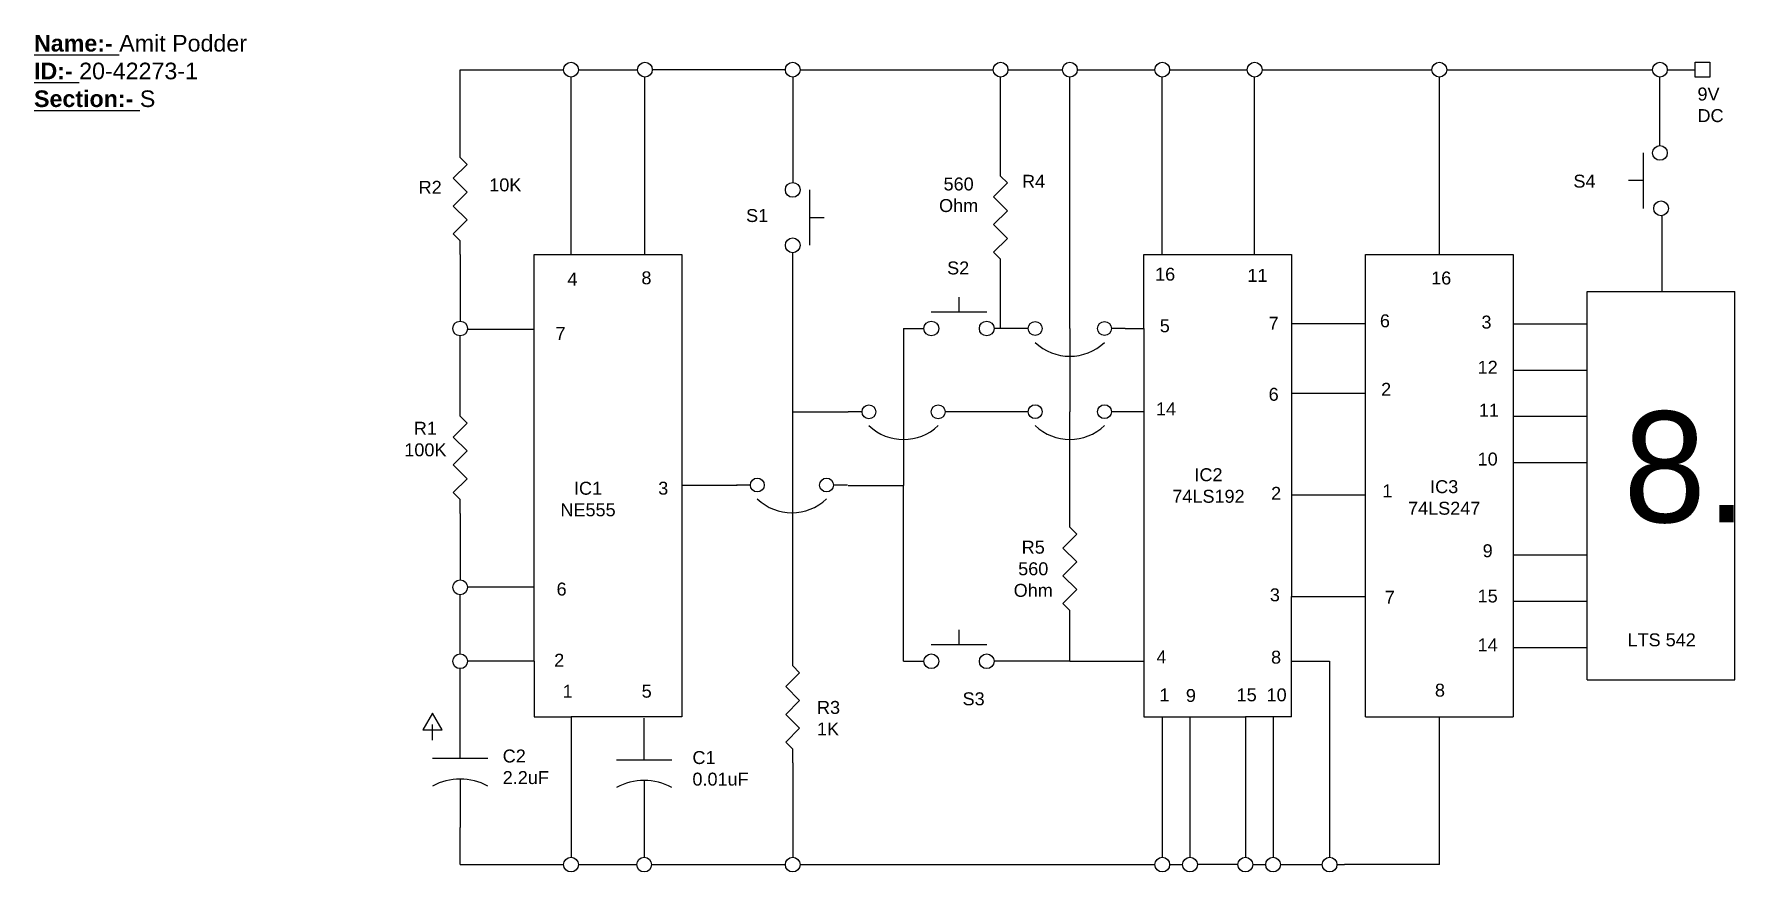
# Model space of a CAD drawing. Header units: inches. Extents: x 359.1 to 451.2, y 2572.2 to 2617.5.
import ezdxf

# ---------------------------------------------------------------- set-up
doc = ezdxf.new("R2010")
doc.units = ezdxf.units.IN
doc.header["$MEASUREMENT"] = 0

# ---------------------------------------------------------------- blocks, each defined once
blk = doc.blocks.new('Resistor')
at = {"color": 7}
blk.add_lwpolyline([(0, 0), (0.05, 0), (0.075, 0.025), (0.125, -0.025), (0.175, 0.025), (0.225, -0.025), (0.275, 0.025), (0.325, -0.025), (0.35, 0), (0.4, 0)], dxfattribs=at)
blk = doc.blocks.new('Circuit Breaker')
at = {"color": 7}
for p, q in [((0, 0), (0.049999, 0)), ((0.349999, 0), (0.399999, 0))]:
    blk.add_line(p, q, dxfattribs=at)
for centre in [(0.074999, 0), (0.324999, 0)]:
    blk.add_circle(centre, 0.025, dxfattribs=at)
blk.add_arc((0.199999, -0.081249), 0.18125, 46.39717, 133.6028, dxfattribs=at)
blk = doc.blocks.new('Capacitor')
at = {"color": 7}
for p, q in [((0.15, -0.1), (0.15, 0.1)), ((0.15, 0), (0, 0)), ((0.225, 0), (0.4, 0))]:
    blk.add_line(p, q, dxfattribs=at)
blk.add_arc((0.4375, 0), 0.2125, 151.9275, 208.0725, dxfattribs=at)
blk = doc.blocks.new('A$C23F51CEC')
blk.add_circle((0.4, 0.4), 0.4)

msp = doc.modelspace()

# ---------------------------------------------------------------- linework, layer by layer
for p, q in [((449.02, 2615.571), (449.02, 2615.971)), ((449.02, 2615.971), (449.82, 2615.971)), ((449.82, 2615.971), (449.82, 2615.171)), ((382.183, 2611.571), (382.183, 2615.571)), ((382.183, 2615.571), (387.783, 2615.571)), ((388.183, 2605.571), (388.183, 2615.171)), ((388.583, 2615.571), (391.783, 2615.571)), ((392.183, 2605.571), (392.183, 2615.171)), ((399.783, 2615.571), (392.583, 2615.571)), ((400.183, 2615.171), (400.183, 2609.471)), ((400.583, 2615.571), (411.033, 2615.571)), ((411.433, 2610.571), (411.433, 2615.171)), ((411.833, 2615.571), (414.783, 2615.571)), ((415.183, 2601.571), (415.183, 2615.171)), ((415.583, 2615.571), (419.783, 2615.571)), ((420.183, 2605.571), (420.183, 2615.171)), ((420.183, 2615.171), (420.183, 2615.171)), ((420.583, 2615.571), (424.783, 2615.571)), ((425.183, 2605.571), (425.183, 2615.171)), ((425.583, 2615.571), (434.783, 2615.571)), ((435.183, 2605.571), (435.183, 2615.171)), ((435.583, 2615.571), (446.72, 2615.571)), ((447.12, 2611.471), (447.12, 2615.171)), ((447.52, 2615.571), (449.02, 2615.571)), ((449.02, 2615.171), (449.02, 2615.571)), ((449.82, 2615.171), (449.02, 2615.171)), ((446.22, 2611.071), (446.22, 2609.571)), ((446.22, 2609.571), (445.42, 2609.571)), ((446.22, 2609.571), (446.22, 2608.071)), ((401.083, 2609.071), (401.083, 2607.571)), ((401.083, 2607.571), (401.883, 2607.571)), ((401.083, 2607.571), (401.083, 2606.071)), ((447.245, 2603.571), (447.245, 2607.671)), ((382.183, 2605.571), (382.183, 2601.971)), ((386.183, 2601.571), (386.183, 2605.571)), ((386.183, 2605.571), (388.183, 2605.571)), ((388.183, 2605.571), (392.183, 2605.571)), ((392.183, 2605.571), (394.183, 2605.571)), ((394.183, 2605.571), (394.183, 2593.071)), ((400.183, 2597.071), (400.183, 2605.671)), ((419.183, 2601.571), (419.183, 2605.571)), ((419.183, 2605.571), (420.183, 2605.571)), ((420.183, 2605.571), (425.183, 2605.571)), ((425.183, 2605.571), (427.183, 2605.571)), ((427.183, 2605.571), (427.183, 2603.571)), ((431.183, 2580.571), (431.183, 2605.571)), ((431.183, 2605.571), (435.183, 2605.571)), ((435.183, 2605.571), (439.183, 2605.571)), ((439.183, 2605.571), (439.183, 2601.821)), ((411.433, 2601.571), (411.433, 2604.571)), ((409.183, 2602.471), (409.183, 2603.271)), ((427.183, 2603.571), (427.183, 2598.071)), ((443.183, 2601.821), (443.183, 2603.571)), ((443.183, 2603.571), (447.183, 2603.571)), ((447.183, 2603.571), (451.183, 2603.571)), ((451.183, 2582.571), (451.183, 2603.571)), ((407.683, 2602.471), (409.183, 2602.471)), ((409.183, 2602.471), (410.683, 2602.471)), ((431.183, 2601.821), (427.183, 2601.821)), ((439.183, 2601.821), (439.183, 2599.321)), ((439.183, 2601.821), (443.183, 2601.821)), ((443.183, 2582.571), (443.183, 2601.821)), ((382.183, 2597.571), (382.183, 2601.171)), ((386.183, 2601.509), (382.583, 2601.509)), ((386.183, 2592.571), (386.183, 2601.571)), ((406.183, 2601.571), (406.183, 2593.071)), ((406.183, 2601.571), (407.283, 2601.571)), ((411.433, 2601.571), (411.083, 2601.571)), ((412.183, 2601.571), (411.433, 2601.571)), ((415.183, 2601.571), (415.183, 2597.071)), ((418.183, 2601.571), (419.183, 2601.571)), ((419.183, 2601.571), (419.183, 2597.071)), ((439.183, 2599.321), (439.183, 2596.821)), ((439.183, 2599.321), (443.183, 2599.321)), ((427.183, 2598.071), (427.183, 2592.571)), ((427.183, 2598.071), (431.183, 2598.071)), ((400.183, 2593.071), (400.183, 2597.071)), ((400.183, 2597.071), (403.183, 2597.071)), ((412.183, 2597.071), (409.183, 2597.067)), ((415.183, 2591.571), (415.183, 2597.071)), ((419.183, 2597.071), (418.183, 2597.071)), ((419.183, 2597.071), (419.183, 2583.571)), ((439.183, 2596.821), (439.183, 2594.321)), ((439.183, 2596.821), (443.183, 2596.821)), ((439.183, 2594.321), (439.183, 2591.821)), ((439.183, 2594.321), (443.183, 2594.321)), ((386.183, 2587.571), (386.183, 2592.571)), ((394.183, 2593.071), (394.183, 2580.571)), ((397.183, 2593.071), (394.183, 2593.071)), ((400.183, 2584.071), (400.183, 2593.071)), ((403.183, 2593.071), (406.183, 2593.071)), ((406.183, 2583.571), (406.183, 2593.071)), ((427.183, 2592.571), (427.183, 2587.071)), ((427.183, 2592.571), (431.183, 2592.571)), ((439.183, 2591.821), (439.183, 2589.321)), ((382.183, 2591.571), (382.183, 2587.971)), ((439.183, 2589.321), (439.183, 2586.821)), ((439.183, 2589.321), (443.183, 2589.321)), ((382.183, 2583.971), (382.183, 2587.171)), ((386.183, 2587.571), (382.583, 2587.571)), ((386.183, 2583.571), (386.183, 2587.571)), ((427.183, 2582.571), (427.183, 2587.071)), ((427.183, 2587.071), (431.183, 2587.071)), ((439.183, 2586.821), (439.183, 2584.321)), ((439.183, 2586.821), (443.183, 2586.821)), ((409.183, 2584.471), (409.183, 2585.271)), ((415.183, 2583.571), (415.183, 2585.571)), ((407.683, 2584.471), (409.183, 2584.471)), ((409.183, 2584.471), (410.683, 2584.471)), ((439.183, 2584.321), (443.183, 2584.321)), ((439.183, 2584.321), (439.183, 2580.571)), ((386.183, 2583.571), (382.583, 2583.571)), ((386.183, 2583.571), (386.183, 2580.571)), ((406.183, 2583.571), (407.283, 2583.571)), ((415.183, 2583.571), (411.083, 2583.571)), ((415.183, 2583.571), (419.183, 2583.571)), ((419.183, 2583.571), (419.183, 2580.571)), ((427.183, 2583.571), (429.24, 2583.571)), ((429.24, 2583.571), (429.24, 2572.971)), ((382.183, 2580.571), (382.183, 2583.171)), ((427.183, 2580.571), (427.183, 2582.571)), ((443.183, 2582.571), (451.183, 2582.571)), ((380.683, 2579.309), (380.683, 2580.155)), ((386.183, 2580.571), (388.183, 2580.571)), ((392.183, 2580.571), (388.183, 2580.571)), ((388.183, 2580.571), (388.183, 2572.971)), ((394.183, 2580.571), (392.183, 2580.571)), ((419.183, 2580.571), (420.183, 2580.571)), ((420.183, 2580.571), (421.683, 2580.571)), ((420.183, 2580.571), (420.183, 2572.971)), ((421.683, 2580.571), (424.683, 2580.571)), ((421.683, 2580.571), (421.683, 2572.971)), ((426.183, 2580.571), (424.683, 2580.571)), ((424.683, 2580.571), (424.683, 2572.971)), ((427.183, 2580.571), (426.183, 2580.571)), ((426.183, 2580.571), (426.183, 2572.971)), ((431.183, 2580.571), (435.183, 2580.571)), ((435.183, 2580.571), (439.183, 2580.571)), ((435.183, 2572.571), (435.183, 2580.571)), ((400.183, 2578.071), (400.183, 2572.971)), ((382.183, 2572.571), (382.183, 2574.571)), ((392.142, 2574.493), (392.142, 2572.971)), ((382.183, 2572.571), (382.183, 2572.571)), ((382.183, 2572.571), (387.783, 2572.571)), ((388.583, 2572.571), (391.742, 2572.571)), ((392.542, 2572.571), (399.783, 2572.571)), ((400.583, 2572.571), (419.783, 2572.571)), ((420.583, 2572.571), (421.283, 2572.571)), ((424.283, 2572.571), (422.083, 2572.571)), ((425.083, 2572.571), (425.783, 2572.571)), ((426.583, 2572.571), (428.84, 2572.571)), ((429.64, 2572.571), (430.04, 2572.571)), ((435.183, 2572.571), (430.04, 2572.571))]:
    msp.add_line(p, q)
msp.add_lwpolyline([(380.683, 2580.755), (380.163, 2579.855), (381.202, 2579.855)], close=True)
for centre in [(388.183, 2615.571), (392.183, 2615.571), (400.183, 2615.571), (411.433, 2615.571), (415.183, 2615.571), (420.183, 2615.571), (425.183, 2615.571), (435.183, 2615.571), (447.12, 2615.571), (447.12, 2611.071), (400.183, 2609.071), (447.183, 2608.071), (400.183, 2606.071), (382.183, 2601.571), (407.683, 2601.571), (410.683, 2601.571), (382.183, 2587.571), (382.183, 2583.571), (407.683, 2583.571), (410.683, 2583.571), (388.183, 2572.571), (392.142, 2572.571), (420.183, 2572.571), (421.683, 2572.571), (424.683, 2572.571), (426.183, 2572.571), (429.24, 2572.571)]:
    msp.add_circle(centre, 0.4)

# ---------------------------------------------------------------- block references
at = {"xscale": 15, "yscale": 15, "zscale": 15}
for name, p, rotation in [('Resistor', (382.183, 2605.571), 90), ('Resistor', (411.433, 2604.571), 90), ('Circuit Breaker', (418.183, 2601.571), 180), ('Resistor', (382.183, 2591.571), 90), ('Circuit Breaker', (409.183, 2597.067), 180), ('Circuit Breaker', (418.183, 2597.071), 180), ('Circuit Breaker', (403.14, 2593.103), 180), ('Resistor', (415.183, 2585.571), 90), ('Resistor', (400.183, 2578.071), 90), ('Capacitor', (382.183, 2580.571), 270), ('Capacitor', (392.142, 2580.493), 270)]:
    msp.add_blockref(name, p, dxfattribs=dict(at, rotation=rotation))
msp.add_blockref('A$C23F51CEC', (399.783, 2572.171))

# ---------------------------------------------------------------- texts
for s, insert, char_height, width, attachment_point in [('{\\fArial|b1|i0|c0|p34;\\LName:-\\fArial|b0|i0|c0|p34;\\l Amit Podder\\P\\fArial|b1|i0|c0|p34;\\LID:-\\fArial|b0|i0|c0|p34;\\l 20-42273-1\\P\\fArial|b1|i0|c0|p34;\\LSection:-\\fArial|b0|i0|c0|p34;\\l S}', (359.117, 2617.453), 0.9, 20.51529, 1), ('{\\fArial|b0|i0|c0|p34;9V\\PDC}', (449.152, 2614.606), 0.7, 3.01624, 1), ('{\\fArial|b0|i0|c0|p34;R2}', (380.559, 2609.559), 0.7, 2.74068, 2), ('{\\fArial|b0|i0|c0|p34;10K}', (383.757, 2609.691), 0.7, 1.85374, 1), ('{\\fArial|b0|i0|c0|p34;560\\POhm}', (409.162, 2609.74), 0.7, 3.01624, 2), ('{\\fArial|b0|i0|c0|p34;R4}', (413.219, 2609.885), 0.7, 2.74068, 2), ('{\\fArial|b0|i0|c0|p34;S4}', (443.035, 2609.893), 0.7, 2.74068, 2), ('{\\fArial|b0|i0|c0|p34;S1}', (398.256, 2608.032), 0.7, 2.74068, 2), ('{\\fArial|b0|i0|c0|p34;4}', (388.259, 2604.597), 0.7, 1.72133, 2), ('{\\fArial|b0|i0|c0|p34;8}', (392.264, 2604.663), 0.7, 1.78754, 2), ('{\\fArial|b0|i0|c0|p34;S2}', (409.136, 2605.196), 0.7, 2.74068, 2), ('{\\fArial|b0|i0|c0|p34;16}', (420.338, 2604.861), 0.7, 2.31109, 2), ('{\\fArial|b0|i0|c0|p34;11}', (425.334, 2604.795), 0.7, 1.85374, 2), ('{\\fArial|b0|i0|c0|p34;16}', (435.281, 2604.652), 0.7, 1.39031, 2), ('{\\fArial|b0|i0|c0|p34;5}', (420.321, 2602.068), 0.7, 1.45179, 2), ('{\\fArial|b0|i0|c0|p34;7}', (426.211, 2602.204), 0.7, 1.45179, 2), ('{\\fArial|b0|i0|c0|p34;6}', (432.235, 2602.336), 0.7, 1.39031, 2), ('{\\fArial|b0|i0|c0|p34;3}', (437.731, 2602.27), 0.7, 1.39031, 2), ('{\\fArial|b0|i0|c0|p34;7}', (387.617, 2601.652), 0.7, 1.98615, 2), ('{\\fArial|b0|i0|c0|p34;12}', (437.797, 2599.822), 0.7, 1.39031, 2), ('{\\fArial|b0|i0|c0|p34;6}', (426.213, 2598.363), 0.7, 1.2579, 2), ('{\\fArial|b0|i0|c0|p34;2}', (432.301, 2598.631), 0.7, 1.39031, 2), ('{\\fArial|b0|i0|c0|p34;14}', (420.387, 2597.569), 0.7, 1.45179, 2), ('{\\fArial|b0|i0|c0|p34;11}', (437.863, 2597.506), 0.7, 1.39031, 2), ('{\\fDS-Digital|b0|i0|c0|p2;8.}', (445.146, 2597.088), 6, 10.70722, 1), ('{\\fArial|b0|i0|c0|p34;R1\\P100K}', (380.3, 2596.525), 0.7, 3.01624, 2), ('{\\fArial|b0|i0|c0|p34;10}', (437.797, 2594.86), 0.7, 1.39031, 2), ('{\\fArial|b0|i0|c0|p34;IC2\\P74LS192}', (422.685, 2594.011), 0.7, 4.89918, 2), ('{\\fArial|b0|i0|c0|p34;IC1\\PNE555}', (389.103, 2593.279), 0.7, 3.77369, 2), ('{\\fArial|b0|i0|c0|p34;3}', (393.174, 2593.283), 0.7, 2.0178, 2), ('{\\fArial|b0|i0|c0|p34;2}', (426.346, 2593.004), 0.7, 1.2579, 2), ('{\\fArial|b0|i0|c0|p34;1}', (432.368, 2593.139), 0.7, 1.39031, 2), ('{\\fArial|b0|i0|c0|p34;IC3\\P74LS247}', (435.444, 2593.365), 0.7, 4.89918, 2), ('{\\fArial|b0|i0|c0|p34;R5\\P560\\POhm}', (413.2, 2590.09), 0.7, 3.01624, 2), ('{\\fArial|b0|i0|c0|p34;9}', (437.797, 2589.898), 0.7, 1.39031, 2), ('{\\fArial|b0|i0|c0|p34;6}', (387.672, 2587.826), 0.7, 1.52272, 2), ('{\\fArial|b0|i0|c0|p34;3}', (426.279, 2587.513), 0.7, 1.2579, 2), ('{\\fArial|b0|i0|c0|p34;7}', (432.5, 2587.383), 0.7, 1.39031, 2), ('{\\fArial|b0|i0|c0|p34;15}', (437.797, 2587.45), 0.7, 1.39031, 2), ('{\\fArial|b0|i0|c0|p34;14}', (437.797, 2584.803), 0.7, 1.39031, 2), ('{\\fArial|b0|i0|c0|p34;LTS 542}', (447.214, 2585.079), 0.7, 6.28949, 2), ('{\\fArial|b0|i0|c0|p34;2}', (387.544, 2583.978), 0.7, 1.72133, 2), ('4', (420.14, 2584.153), 0.7, 1.91385, 2), ('{\\fArial|b0|i0|c0|p34;8}', (426.343, 2584.141), 0.7, 1.45179, 2), ('{\\fArial|b0|i0|c0|p34;1}', (388.001, 2582.295), 0.7, 1.39031, 2), ('{\\fArial|b0|i0|c0|p34;5}', (392.277, 2582.3), 0.7, 1.81226, 2), ('{\\fArial|b0|i0|c0|p34;S3}', (409.974, 2581.889), 0.7, 2.74068, 2), ('{\\fArial|b0|i0|c0|p34;1}', (420.029, 2582.1), 0.7, 0.89544, 1), ('{\\fArial|b0|i0|c0|p34;9}', (421.734, 2582.068), 0.7, 1.39031, 2), ('{\\fArial|b0|i0|c0|p34;15}', (424.208, 2582.102), 0.7, 1.22451, 1), ('{\\fArial|b0|i0|c0|p34;10}', (426.372, 2582.102), 0.7, 0.62077, 2), ('{\\fArial|b0|i0|c0|p34;8}', (435.215, 2582.355), 0.7, 1.39031, 2), ('{\\fArial|b0|i0|c0|p34;R3\\P1K}', (401.496, 2581.423), 0.7, 3.01624, 1), ('{\\fArial|b0|i0|c0|p34;C2\\P2.2\\fArial Greek|b0|i0|c0|p34;u\\fArial Greek|b0|i0|c161|p34;F}', (384.485, 2578.794), 0.7, 2.44959, 1), ('{\\fArial|b0|i0|c0|p34;C1\\P0.01\\fArial Greek|b0|i0|c0|p34;u\\fArial Greek|b0|i0|c161|p34;F}', (394.754, 2578.711), 0.7, 2.44959, 1)]:
    msp.add_mtext(s, dxfattribs=dict(insert=insert, char_height=char_height, width=width, attachment_point=attachment_point))

doc.saveas('drawing.dxf')
